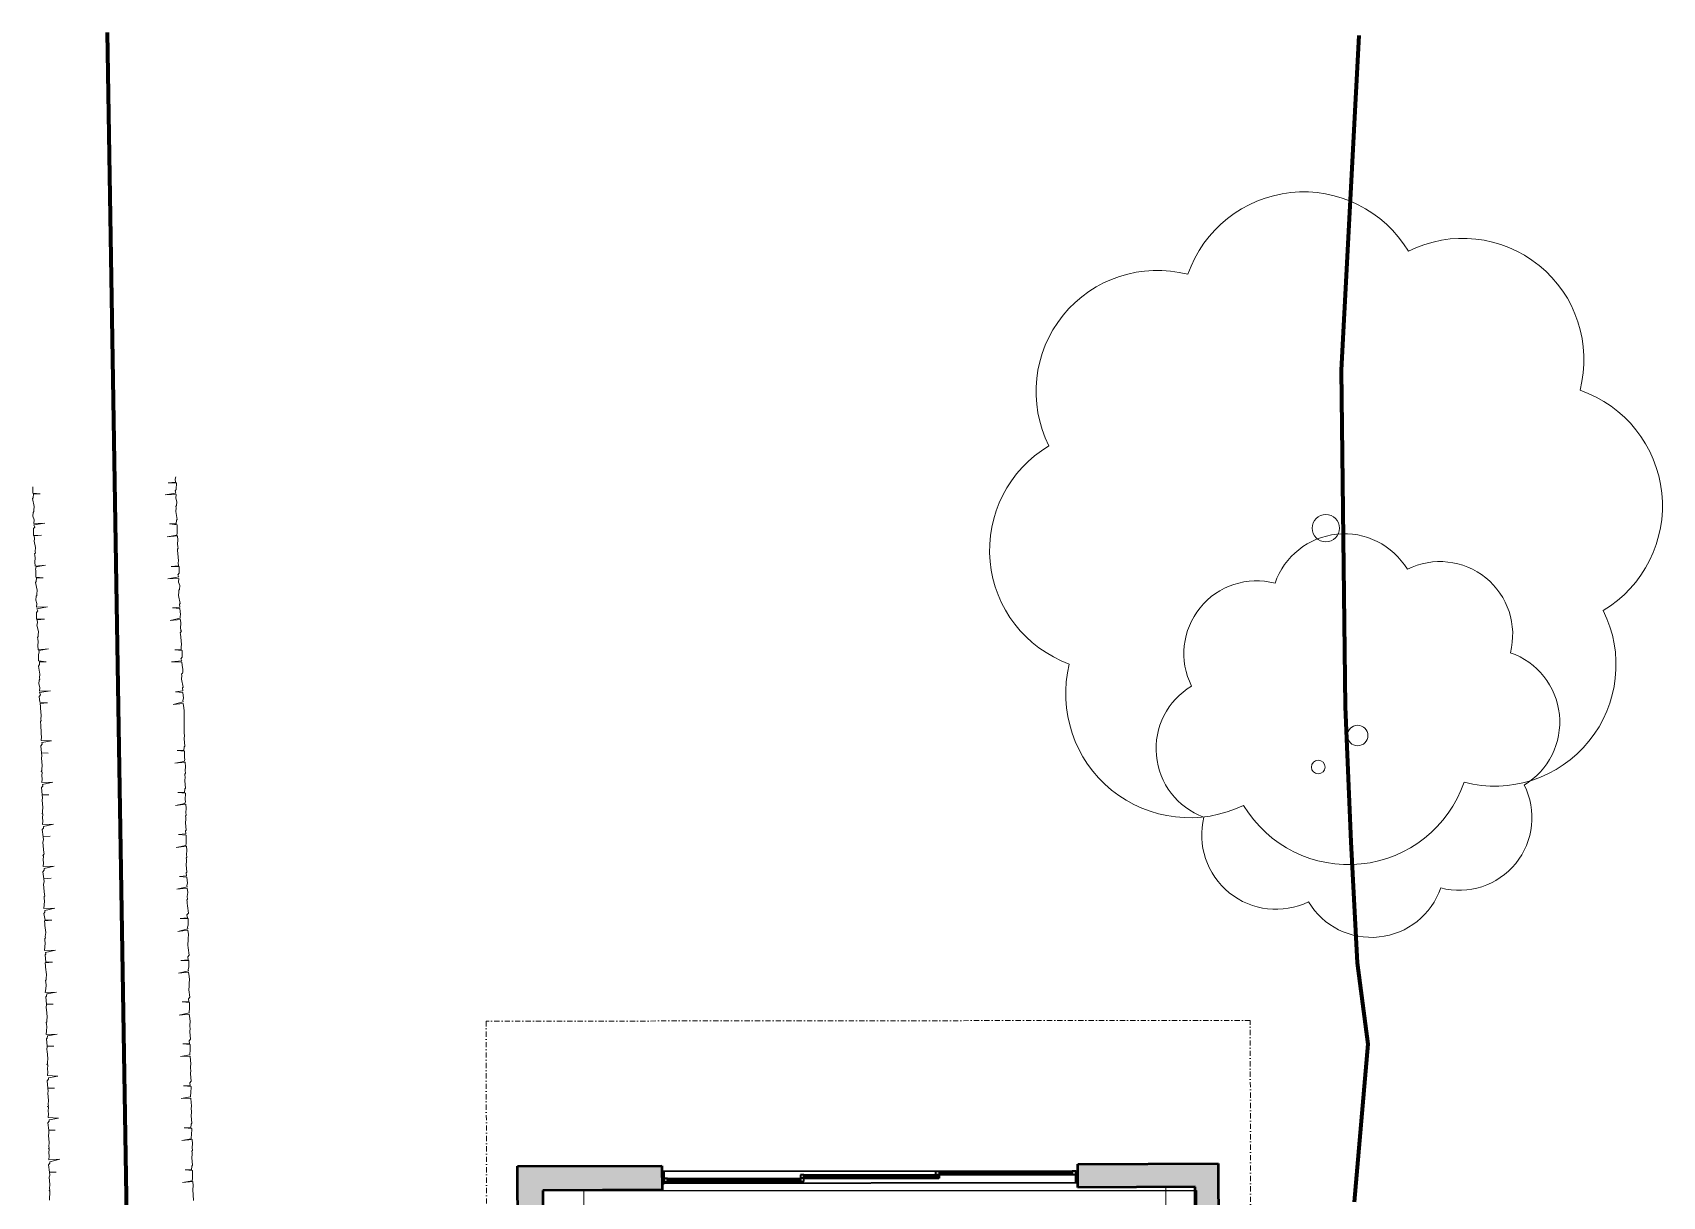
# Model space of a CAD drawing. Extents: x -28322 to 12753, y -19674 to 31372.
# Drawn here: x -17855 to 5982, y 14347 to 31372 of the extents above; entities that cross this region are included whole.
import ezdxf

# ---------------------------------------------------------------- set-up
doc = ezdxf.new("R2010")
doc.units = 0
doc.linetypes.add('2270pga00$0$DASHDOTX2', pattern=[50.8, 25.4, -12.7, 0, -12.7])
for name, color, linetype, lineweight in [('2270pga00$0$A010g - Gen Graphics', 1, 'CONTINUOUS', 18), ('2270pga00$0$A036g - Detail Layer', 6, 'CONTINUOUS', 70), ('2270pga00$0$A037g - Detail Layer', 8, 'CONTINUOUS', 13), ('2270pga00$0$A310g - Ext Windows', 2, 'CONTINUOUS', 35), ('2270pga00$0$A730g - Kitc Fittings', 1, 'CONTINUOUS', 18), ('2270pga00$0$A760g - Storage Fittings', 1, 'CONTINUOUS', 18), ('2270pga00$0$A904g - Landscaping - hard-soft-water', 8, 'CONTINUOUS', 13), ('Walls', 3, 'CONTINUOUS', 50)]:
    doc.layers.add(name, color=color, linetype=linetype, lineweight=lineweight)
doc.layers.add('Room - Kitchen', color=2, linetype='CONTINUOUS')

msp = doc.modelspace()

# ---------------------------------------------------------------- hatches: boundary and pattern name
at = {"layer": '2270pga00$0$A010g - Gen Graphics'}
h = msp.add_hatch(color=254, dxfattribs=at)
h.dxf.hatch_style = 1
h.paths.add_polyline_path([(-10394, 14435), (-8649, 14441), (-8650, 14795), (-10761, 14787), (-10747, 9904), (-10748, 9579), (-10748, 6466), (-10748, 6316), (-10598, 6316), (-10598, 6316), (-9713, 6316), (-9713, 6641), (-10398, 6641), (-10398, 7137), (-10398, 7137), (-10398, 7137), (-10397, 7737), (-10398, 7737), (-10397, 7737), (-10397, 8337), (-10397, 8337), (-10397, 8337), (-10396, 10137), (-10396, 10137), (-10396, 10737), (-10396, 11337), (-10395, 13137), (-10395, 13137), (-10395, 13137), (-10394, 13737), (-10395, 13737), (-10394, 13737), (-10394, 14337), (-10394, 14337), (-10394, 14337)])
h.paths.add_polyline_path([(-6255, 6641), (-9015, 6641), (-9015, 6316), (-8775, 6316), (-8655, 6316), (-6255, 6316)])
h = msp.add_hatch(color=254, dxfattribs=at)
h.dxf.hatch_style = 1
h.paths.add_polyline_path([(-514, 14826), (-2569, 14818), (-2569, 14479), (-852, 14486), (-833, 6641), (-4728, 6641), (-4728, 6316), (-4538, 6316), (-494, 6316), (-494, 6641)])

# ---------------------------------------------------------------- linework, layer by layer
at = {"layer": '2270pga00$0$A036g - Detail Layer', "color": 1, "true_color": 0xff0000}
for p, q in [((-16765, 31372), (-16383, 7928)), ((1543, 31327), (1286, 26432)), ((1286, 26432), (1344, 21507)), ((1344, 21507), (1425, 19532)), ((1425, 19532), (1519, 17764)), ((1519, 17764), (1672, 16572)), ((1672, 16572), (1476, 14262))]:
    msp.add_line(p, q, dxfattribs=at)
at = {"layer": '2270pga00$0$A037g - Detail Layer', "linetype": '2270pga00$0$DASHDOTX2', "ltscale": 3}
for p, q in [((-47, 16922), (-11223, 16910)), ((-11223, 16910), (-11203, 9904)), ((-21, 6641), (-47, 16922))]:
    msp.add_line(p, q, dxfattribs=at)
at = {"layer": '2270pga00$0$A310g - Ext Windows'}
for p, q in [((-8649, 14710), (-8649, 14535)), ((-8619, 14710), (-8649, 14710)), ((-8619, 14535), (-8619, 14710)), ((-8619, 14610), (-8619, 14560)), ((-8569, 14610), (-8619, 14610)), ((-8619, 14560), (-8569, 14560)), ((-8569, 14560), (-8569, 14610)), ((-6623, 14663), (-6623, 14613)), ((-6573, 14663), (-6623, 14663)), ((-6623, 14613), (-6623, 14563)), ((-6573, 14613), (-6623, 14613)), ((-6623, 14563), (-6573, 14563)), ((-6573, 14613), (-6573, 14663)), ((-6573, 14563), (-6573, 14613)), ((-4645, 14665), (-4645, 14715)), ((-4645, 14715), (-4595, 14715)), ((-4645, 14615), (-4645, 14665)), ((-4645, 14665), (-4595, 14665)), ((-4595, 14615), (-4645, 14615)), ((-4595, 14715), (-4595, 14665)), ((-4595, 14665), (-4595, 14615)), ((-2649, 14718), (-2649, 14668)), ((-2599, 14718), (-2649, 14718)), ((-2649, 14668), (-2599, 14668)), ((-2598, 14543), (-2599, 14718)), ((-2599, 14718), (-2569, 14718)), ((-2599, 14668), (-2599, 14718)), ((-2568, 14543), (-2598, 14543)), ((-2569, 14718), (-2568, 14543)), ((-8649, 14535), (-8619, 14535))]:
    msp.add_line(p, q, dxfattribs=at)
at = {"layer": '2270pga00$0$A310g - Ext Windows', "color": 9}
for p, q in [((-2569, 14718), (-8620, 14710)), ((-2568, 14543), (-8619, 14535))]:
    msp.add_line(p, q, dxfattribs=at)
at = {"layer": '2270pga00$0$A310g - Ext Windows', "color": 8}
for p, q in [((-8569, 14610), (-6623, 14613)), ((-8569, 14560), (-6623, 14563)), ((-6573, 14663), (-4601, 14665)), ((-6573, 14613), (-4601, 14615)), ((-4595, 14665), (-2649, 14668)), ((-4595, 14665), (-2649, 14668))]:
    msp.add_line(p, q, dxfattribs=at)
at = {"layer": '2270pga00$0$A310g - Ext Windows', "color": 1}
for p, q in [((-6623, 14598), (-8569, 14595)), ((-6623, 14578), (-8569, 14575)), ((-6573, 14648), (-4601, 14650)), ((-6573, 14628), (-4601, 14630)), ((-4595, 14700), (-2649, 14703)), ((-4595, 14680), (-2649, 14683))]:
    msp.add_line(p, q, dxfattribs=at)
at = {"layer": '2270pga00$0$A730g - Kitc Fittings'}
msp.add_line((-9794, 14435), (-9794, 7026), dxfattribs=at)
at = {"layer": '2270pga00$0$A760g - Storage Fittings'}
msp.add_line((-1279, 14469), (-1277, 13603), dxfattribs=at)
at = {"layer": '2270pga00$0$A904g - Landscaping - hard-soft-water'}
for p, q in [((-15764, 24797), (-15871, 24786)), ((-15761, 24873), (-15769, 24840)), ((-15769, 24840), (-15764, 24797)), ((-17855, 24556), (-17846, 24568)), ((-17832, 24440), (-17855, 24556)), ((-17852, 24632), (-17852, 24729)), ((-17743, 24622), (-17852, 24632)), ((-17846, 24568), (-17841, 24622)), ((-17841, 24622), (-17743, 24622)), ((-15758, 24636), (-15917, 24608)), ((-15917, 24608), (-15756, 24614)), ((-15871, 24786), (-15752, 24787)), ((-15753, 24690), (-15772, 24667)), ((-15772, 24667), (-15758, 24636)), ((-15756, 24614), (-15761, 24560)), ((-15761, 24560), (-15745, 24507)), ((-15752, 24787), (-15753, 24690)), ((-17850, 24297), (-17845, 24352)), ((-17845, 24352), (-17835, 24364)), ((-17837, 24385), (-17832, 24440)), ((-17835, 24364), (-17837, 24385)), ((-15757, 24420), (-15762, 24365)), ((-15762, 24365), (-15739, 24249)), ((-15750, 24453), (-15759, 24441)), ((-15759, 24441), (-15757, 24420)), ((-15745, 24507), (-15750, 24453)), ((-17833, 24245), (-17850, 24297)), ((-17842, 24017), (-17841, 24115)), ((-17841, 24115), (-17822, 24138)), ((-17839, 24191), (-17833, 24245)), ((-17677, 24197), (-17839, 24191)), ((-17836, 24169), (-17677, 24197)), ((-17822, 24138), (-17836, 24169)), ((-15754, 24183), (-15851, 24183)), ((-15851, 24183), (-15742, 24173)), ((-15749, 24237), (-15754, 24183)), ((-15739, 24249), (-15749, 24237)), ((-15742, 24173), (-15743, 24076)), ((-17723, 24019), (-17842, 24017)), ((-17833, 23932), (-17826, 23965)), ((-17812, 23837), (-17833, 23932)), ((-17830, 24008), (-17723, 24019)), ((-17826, 23965), (-17830, 24008)), ((-15748, 24021), (-15885, 23996)), ((-15885, 23996), (-15736, 24012)), ((-15740, 24054), (-15748, 24021)), ((-15743, 24076), (-15740, 24054)), ((-15736, 24012), (-15729, 23948)), ((-15729, 23948), (-15734, 23893)), ((-15734, 23893), (-15730, 23850)), ((-15730, 23850), (-15727, 23829)), ((-17825, 23749), (-17815, 23761)), ((-17822, 23728), (-17825, 23749)), ((-17823, 23631), (-17818, 23685)), ((-17816, 23567), (-17823, 23631)), ((-17818, 23685), (-17822, 23728)), ((-17817, 23782), (-17812, 23837)), ((-17815, 23761), (-17817, 23782)), ((-15727, 23829), (-15737, 23817)), ((-15737, 23817), (-15735, 23796)), ((-15735, 23796), (-15730, 23753)), ((-15730, 23753), (-15719, 23646)), ((-15719, 23646), (-15726, 23613)), ((-15726, 23613), (-15722, 23570)), ((-17667, 23582), (-17816, 23567)), ((-17812, 23524), (-17804, 23557)), ((-17810, 23503), (-17812, 23524)), ((-17810, 23405), (-17810, 23503)), ((-17701, 23395), (-17810, 23405)), ((-17804, 23557), (-17667, 23582)), ((-17803, 23341), (-17798, 23396)), ((-17798, 23396), (-17701, 23395)), ((-15716, 23409), (-15875, 23382)), ((-15875, 23382), (-15714, 23388)), ((-15722, 23570), (-15829, 23559)), ((-15829, 23559), (-15710, 23561)), ((-15711, 23464), (-15730, 23440)), ((-15730, 23440), (-15716, 23409)), ((-15714, 23388), (-15719, 23333)), ((-15710, 23561), (-15711, 23464)), ((-17813, 23329), (-17803, 23341)), ((-17790, 23213), (-17813, 23329)), ((-17807, 23071), (-17802, 23125)), ((-17802, 23125), (-17793, 23137)), ((-17795, 23159), (-17790, 23213)), ((-17793, 23137), (-17795, 23159)), ((-15715, 23193), (-15720, 23139)), ((-15720, 23139), (-15697, 23022)), ((-15719, 23333), (-15702, 23281)), ((-15707, 23226), (-15717, 23215)), ((-15717, 23215), (-15715, 23193)), ((-15702, 23281), (-15707, 23226)), ((-17791, 23019), (-17807, 23071)), ((-17800, 22791), (-17799, 22888)), ((-17799, 22888), (-17780, 22912)), ((-17796, 22964), (-17791, 23019)), ((-17635, 22970), (-17796, 22964)), ((-17794, 22943), (-17635, 22970)), ((-17780, 22912), (-17794, 22943)), ((-15702, 22968), (-15809, 22957)), ((-15809, 22957), (-15700, 22946)), ((-15697, 23022), (-15706, 23011)), ((-15706, 23011), (-15702, 22968)), ((-15700, 22946), (-15691, 22861)), ((-17681, 22793), (-17800, 22791)), ((-17791, 22705), (-17783, 22739)), ((-17770, 22610), (-17791, 22705)), ((-17788, 22781), (-17681, 22793)), ((-17783, 22739), (-17788, 22781)), ((-15696, 22806), (-15843, 22769)), ((-15843, 22769), (-15693, 22785)), ((-15691, 22861), (-15698, 22828)), ((-15698, 22828), (-15696, 22806)), ((-15693, 22785), (-15687, 22721)), ((-15687, 22721), (-15692, 22667)), ((-15692, 22667), (-15687, 22624)), ((-17782, 22523), (-17773, 22535)), ((-17780, 22501), (-17782, 22523)), ((-17781, 22404), (-17776, 22459)), ((-17776, 22459), (-17780, 22501)), ((-17775, 22556), (-17770, 22610)), ((-17773, 22535), (-17775, 22556)), ((-15676, 22614), (-15695, 22591)), ((-15695, 22591), (-15692, 22569)), ((-15692, 22569), (-15688, 22527)), ((-15688, 22527), (-15677, 22420)), ((-15687, 22624), (-15676, 22614)), ((-15677, 22420), (-15684, 22387)), ((-17774, 22340), (-17781, 22404)), ((-17624, 22356), (-17774, 22340)), ((-17768, 22179), (-17767, 22276)), ((-17659, 22169), (-17768, 22179)), ((-17767, 22276), (-17760, 22309)), ((-17762, 22331), (-17624, 22356)), ((-17760, 22309), (-17762, 22331)), ((-17752, 22126), (-17756, 22169)), ((-17756, 22169), (-17659, 22169)), ((-15673, 22183), (-15823, 22167)), ((-15680, 22344), (-15777, 22344)), ((-15777, 22344), (-15668, 22334)), ((-15668, 22237), (-15687, 22213)), ((-15687, 22213), (-15673, 22183)), ((-15684, 22387), (-15680, 22344)), ((-15668, 22334), (-15668, 22237)), ((-17771, 22103), (-17752, 22126)), ((-17748, 21987), (-17771, 22103)), ((-17753, 21932), (-17748, 21987)), ((-17750, 21911), (-17753, 21932)), ((-15823, 22167), (-15671, 22161)), ((-15672, 21967), (-15677, 21912)), ((-15665, 22000), (-15675, 21988)), ((-15675, 21988), (-15672, 21967)), ((-15671, 22161), (-15667, 22118)), ((-15667, 22118), (-15660, 22054)), ((-15656, 22012), (-15665, 22000)), ((-15660, 22054), (-15656, 22012)), ((-17765, 21844), (-17760, 21899)), ((-17749, 21792), (-17765, 21844)), ((-17760, 21899), (-17750, 21911)), ((-17754, 21738), (-17749, 21792)), ((-17593, 21744), (-17754, 21738)), ((-17752, 21716), (-17593, 21744)), ((-17738, 21685), (-17752, 21716)), ((-15660, 21741), (-15766, 21730)), ((-15766, 21730), (-15657, 21720)), ((-15677, 21912), (-15654, 21796)), ((-15654, 21796), (-15664, 21784)), ((-15664, 21784), (-15660, 21741)), ((-15657, 21720), (-15648, 21635)), ((-17757, 21662), (-17738, 21685)), ((-17748, 21576), (-17757, 21662)), ((-17639, 21566), (-17748, 21576)), ((-17746, 21555), (-17639, 21566)), ((-17741, 21512), (-17746, 21555)), ((-17739, 21491), (-17741, 21512)), ((-17728, 21384), (-17739, 21491)), ((-15653, 21580), (-15801, 21543)), ((-15801, 21543), (-15651, 21559)), ((-15648, 21635), (-15656, 21601)), ((-15656, 21601), (-15653, 21580)), ((-15651, 21559), (-15644, 21495)), ((-15644, 21495), (-15640, 21452)), ((-17740, 21296), (-17730, 21308)), ((-17738, 21275), (-17740, 21296)), ((-17736, 21254), (-17738, 21275)), ((-17732, 21114), (-17736, 21254)), ((-17733, 21329), (-17728, 21384)), ((-17730, 21308), (-17733, 21329)), ((-15640, 21452), (-15636, 21312)), ((-15636, 21312), (-15640, 21139)), ((-17727, 21071), (-17732, 21114)), ((-17732, 21016), (-17727, 21071)), ((-17580, 21011), (-17732, 21016)), ((-17718, 20985), (-17580, 21011)), ((-17716, 20964), (-17718, 20985)), ((-15640, 21139), (-15637, 21117)), ((-15635, 21096), (-15640, 21041)), ((-15640, 21041), (-15629, 20935)), ((-15637, 21117), (-15635, 21096)), ((-17735, 20940), (-17716, 20964)), ((-17724, 20834), (-17735, 20940)), ((-17727, 20758), (-17719, 20791)), ((-17716, 20651), (-17727, 20758)), ((-17719, 20791), (-17724, 20834)), ((-17724, 20834), (-17627, 20833)), ((-17627, 20833), (-17724, 20834)), ((-15644, 20868), (-15741, 20869)), ((-15741, 20869), (-15632, 20859)), ((-15638, 20923), (-15644, 20868)), ((-15629, 20935), (-15638, 20923)), ((-15630, 20740), (-15637, 20707)), ((-15632, 20859), (-15632, 20762)), ((-15632, 20762), (-15630, 20740)), ((-17728, 20563), (-17718, 20575)), ((-17716, 20554), (-17728, 20563)), ((-17721, 20596), (-17716, 20651)), ((-17718, 20575), (-17721, 20596)), ((-17721, 20499), (-17716, 20554)), ((-15637, 20707), (-15775, 20682)), ((-15775, 20682), (-15626, 20697)), ((-15619, 20536), (-15629, 20524)), ((-15629, 20524), (-15627, 20503)), ((-15627, 20503), (-15625, 20482)), ((-15626, 20697), (-15619, 20633)), ((-15619, 20633), (-15624, 20579)), ((-15624, 20579), (-15619, 20536)), ((-17725, 20326), (-17705, 20350)), ((-17713, 20219), (-17725, 20326)), ((-17722, 20402), (-17717, 20456)), ((-17560, 20408), (-17722, 20402)), ((-17717, 20456), (-17721, 20499)), ((-17708, 20371), (-17560, 20408)), ((-17705, 20350), (-17708, 20371)), ((-15628, 20309), (-15633, 20254)), ((-15625, 20482), (-15630, 20427)), ((-15630, 20427), (-15618, 20320)), ((-15618, 20320), (-15628, 20309)), ((-17716, 20143), (-17709, 20177)), ((-17705, 20037), (-17716, 20143)), ((-17709, 20177), (-17713, 20219)), ((-17713, 20219), (-17616, 20219)), ((-17616, 20219), (-17713, 20219)), ((-17710, 19982), (-17705, 20037)), ((-15627, 20093), (-15765, 20067)), ((-15765, 20067), (-15615, 20083)), ((-15633, 20254), (-15730, 20255)), ((-15730, 20255), (-15621, 20244)), ((-15620, 20126), (-15627, 20093)), ((-15621, 20244), (-15622, 20147)), ((-15622, 20147), (-15620, 20126)), ((-15615, 20083), (-15608, 20019)), ((-17717, 19949), (-17708, 19961)), ((-17706, 19939), (-17717, 19949)), ((-17711, 19885), (-17706, 19939)), ((-17706, 19842), (-17711, 19885)), ((-17711, 19788), (-17706, 19842)), ((-17550, 19794), (-17711, 19788)), ((-17708, 19961), (-17710, 19982)), ((-17697, 19757), (-17550, 19794)), ((-15609, 19922), (-15619, 19910)), ((-15619, 19910), (-15616, 19889)), ((-15614, 19867), (-15619, 19813)), ((-15619, 19813), (-15608, 19706)), ((-15616, 19889), (-15614, 19867)), ((-15608, 20019), (-15613, 19964)), ((-15613, 19964), (-15609, 19922)), ((-17714, 19712), (-17695, 19735)), ((-17703, 19605), (-17714, 19712)), ((-17706, 19529), (-17698, 19562)), ((-17703, 19605), (-17596, 19616)), ((-17596, 19616), (-17703, 19605)), ((-17698, 19562), (-17703, 19605)), ((-17695, 19735), (-17697, 19757)), ((-15613, 19651), (-15720, 19640)), ((-15720, 19640), (-15611, 19630)), ((-15608, 19706), (-15618, 19694)), ((-15618, 19694), (-15613, 19651)), ((-15611, 19630), (-15611, 19533)), ((-17707, 19335), (-17688, 19358)), ((-17695, 19325), (-17707, 19335)), ((-17695, 19422), (-17706, 19529)), ((-17700, 19270), (-17695, 19325)), ((-17690, 19379), (-17695, 19422)), ((-17688, 19358), (-17690, 19379)), ((-15616, 19478), (-15754, 19453)), ((-15754, 19453), (-15605, 19469)), ((-15609, 19511), (-15616, 19478)), ((-15611, 19533), (-15609, 19511)), ((-15605, 19469), (-15598, 19405)), ((-15598, 19405), (-15603, 19350)), ((-15603, 19350), (-15599, 19307)), ((-17704, 19097), (-17685, 19121)), ((-17692, 18991), (-17704, 19097)), ((-17701, 19173), (-17696, 19228)), ((-17540, 19179), (-17701, 19173)), ((-17696, 19228), (-17700, 19270)), ((-17687, 19142), (-17540, 19179)), ((-17685, 19121), (-17687, 19142)), ((-15604, 19253), (-15609, 19198)), ((-15609, 19198), (-15597, 19092)), ((-15599, 19307), (-15608, 19296)), ((-15608, 19296), (-15606, 19274)), ((-15597, 19092), (-15607, 19080)), ((-15607, 19080), (-15603, 19037)), ((-15606, 19274), (-15604, 19253)), ((-17695, 18915), (-17688, 18948)), ((-17684, 18808), (-17695, 18915)), ((-17692, 18991), (-17586, 19002)), ((-17586, 19002), (-17692, 18991)), ((-17688, 18948), (-17692, 18991)), ((-15596, 18876), (-15744, 18839)), ((-15744, 18839), (-15594, 18854)), ((-15603, 19037), (-15709, 19026)), ((-15709, 19026), (-15600, 19016)), ((-15600, 19016), (-15591, 18930)), ((-15591, 18930), (-15599, 18897)), ((-15599, 18897), (-15596, 18876)), ((-15594, 18854), (-15587, 18790)), ((-17690, 18559), (-17685, 18613)), ((-17687, 18732), (-17677, 18744)), ((-17685, 18711), (-17687, 18732)), ((-17680, 18668), (-17685, 18711)), ((-17685, 18613), (-17680, 18668)), ((-17680, 18765), (-17684, 18808)), ((-17677, 18744), (-17680, 18765)), ((-15588, 18693), (-15598, 18681)), ((-15598, 18681), (-15595, 18660)), ((-15595, 18660), (-15593, 18638)), ((-15587, 18790), (-15593, 18736)), ((-15593, 18736), (-15588, 18693)), ((-15593, 18638), (-15589, 18596)), ((-15589, 18596), (-15577, 18489)), ((-17693, 18483), (-17674, 18507)), ((-17672, 18388), (-17693, 18483)), ((-17529, 18565), (-17690, 18559)), ((-17682, 18376), (-17575, 18387)), ((-17677, 18333), (-17682, 18376)), ((-17676, 18528), (-17529, 18565)), ((-17674, 18507), (-17676, 18528)), ((-17575, 18387), (-17672, 18388)), ((-15592, 18423), (-15699, 18411)), ((-15699, 18411), (-15580, 18413)), ((-15577, 18489), (-15597, 18465)), ((-15597, 18465), (-15592, 18423)), ((-15580, 18413), (-15581, 18316)), ((-17675, 18312), (-17677, 18333)), ((-17676, 18118), (-17667, 18129)), ((-17674, 18096), (-17676, 18118)), ((-17664, 18205), (-17675, 18312)), ((-17669, 18151), (-17664, 18205)), ((-17667, 18129), (-17669, 18151)), ((-15586, 18261), (-15733, 18224)), ((-15733, 18224), (-15584, 18240)), ((-15581, 18316), (-15588, 18283)), ((-15588, 18283), (-15586, 18261)), ((-15584, 18240), (-15577, 18176)), ((-15577, 18176), (-15582, 18121)), ((-15582, 18121), (-15578, 18079)), ((-17680, 17944), (-17675, 17999)), ((-17519, 17951), (-17680, 17944)), ((-17675, 17999), (-17670, 18053)), ((-17670, 18053), (-17674, 18096)), ((-17673, 17880), (-17664, 17892)), ((-17662, 17774), (-17673, 17880)), ((-17666, 17914), (-17519, 17951)), ((-17664, 17892), (-17666, 17914)), ((-15578, 18079), (-15585, 18045)), ((-15585, 18045), (-15583, 18024)), ((-15583, 18024), (-15578, 17981)), ((-15578, 17981), (-15567, 17875)), ((-17672, 17762), (-17565, 17773)), ((-17667, 17719), (-17672, 17762)), ((-17665, 17698), (-17667, 17719)), ((-17654, 17591), (-17665, 17698)), ((-17565, 17773), (-17662, 17774)), ((-15575, 17647), (-15723, 17610)), ((-15582, 17808), (-15688, 17797)), ((-15688, 17797), (-15570, 17799)), ((-15567, 17875), (-15586, 17851)), ((-15586, 17851), (-15582, 17808)), ((-15570, 17701), (-15578, 17668)), ((-15578, 17668), (-15575, 17647)), ((-15570, 17799), (-15570, 17701)), ((-17666, 17503), (-17656, 17515)), ((-17664, 17482), (-17666, 17503)), ((-17659, 17439), (-17664, 17482)), ((-17664, 17385), (-17659, 17439)), ((-17659, 17536), (-17654, 17591)), ((-17656, 17515), (-17659, 17536)), ((-15723, 17610), (-15573, 17626)), ((-15573, 17626), (-15567, 17562)), ((-15563, 17422), (-15568, 17367)), ((-15567, 17562), (-15562, 17519)), ((-15562, 17519), (-15567, 17464)), ((-15567, 17464), (-15565, 17443)), ((-15565, 17443), (-15563, 17422)), ((-17669, 17330), (-17664, 17385)), ((-17508, 17336), (-17669, 17330)), ((-17663, 17266), (-17653, 17278)), ((-17651, 17159), (-17663, 17266)), ((-17653, 17278), (-17646, 17311)), ((-17646, 17311), (-17508, 17336)), ((-15571, 17194), (-15668, 17194)), ((-15668, 17194), (-15559, 17184)), ((-15556, 17260), (-15576, 17237)), ((-15576, 17237), (-15571, 17194)), ((-15568, 17367), (-15556, 17260)), ((-15559, 17184), (-15560, 17087)), ((-17657, 17105), (-17651, 17159)), ((-17654, 17083), (-17657, 17105)), ((-17643, 16976), (-17654, 17083)), ((-17651, 17159), (-17554, 17159)), ((-17554, 17159), (-17651, 17159)), ((-17648, 16922), (-17643, 16976)), ((-15565, 17033), (-15712, 16996)), ((-15712, 16996), (-15563, 17011)), ((-15560, 17087), (-15567, 17054)), ((-15567, 17054), (-15565, 17033)), ((-15563, 17011), (-15556, 16947)), ((-15556, 16947), (-15552, 16904)), ((-17659, 16716), (-17654, 16770)), ((-17498, 16722), (-17659, 16716)), ((-17655, 16889), (-17646, 16901)), ((-17653, 16867), (-17655, 16889)), ((-17654, 16770), (-17649, 16825)), ((-17649, 16825), (-17653, 16867)), ((-17646, 16901), (-17648, 16922)), ((-17643, 16663), (-17635, 16697)), ((-17635, 16697), (-17498, 16722)), ((-15552, 16904), (-15557, 16850)), ((-15557, 16850), (-15554, 16829)), ((-15552, 16807), (-15557, 16753)), ((-15557, 16753), (-15546, 16646)), ((-15554, 16829), (-15552, 16807)), ((-17652, 16652), (-17643, 16663)), ((-17641, 16545), (-17652, 16652)), ((-17646, 16490), (-17641, 16545)), ((-17644, 16469), (-17646, 16490)), ((-17633, 16362), (-17644, 16469)), ((-17641, 16545), (-17544, 16544)), ((-17544, 16544), (-17641, 16545)), ((-15561, 16580), (-15658, 16580)), ((-15658, 16580), (-15549, 16570)), ((-15546, 16646), (-15565, 16622)), ((-15565, 16622), (-15561, 16580)), ((-15549, 16473), (-15557, 16440)), ((-15549, 16570), (-15549, 16473)), ((-17645, 16274), (-17635, 16286)), ((-17633, 16265), (-17645, 16274)), ((-17638, 16308), (-17633, 16362)), ((-17635, 16286), (-17638, 16308)), ((-17638, 16210), (-17633, 16265)), ((-17634, 16168), (-17638, 16210)), ((-15555, 16418), (-15692, 16393)), ((-15692, 16393), (-15552, 16397)), ((-15557, 16440), (-15555, 16418)), ((-15552, 16397), (-15546, 16333)), ((-15546, 16333), (-15541, 16290)), ((-15541, 16290), (-15546, 16236)), ((-15546, 16236), (-15544, 16214)), ((-15544, 16214), (-15542, 16193)), ((-17642, 16037), (-17623, 16061)), ((-17631, 15930), (-17642, 16037)), ((-17639, 16113), (-17634, 16168)), ((-17487, 16107), (-17639, 16113)), ((-17625, 16082), (-17487, 16107)), ((-17623, 16061), (-17625, 16082)), ((-15536, 16031), (-15555, 16008)), ((-15555, 16008), (-15550, 15965)), ((-15542, 16193), (-15547, 16138)), ((-15547, 16138), (-15536, 16031)), ((-17633, 15855), (-17626, 15888)), ((-17622, 15748), (-17633, 15855)), ((-17626, 15888), (-17631, 15930)), ((-17631, 15930), (-17533, 15930)), ((-17533, 15930), (-17631, 15930)), ((-17627, 15693), (-17622, 15748)), ((-15544, 15804), (-15682, 15779)), ((-15682, 15779), (-15542, 15782)), ((-15550, 15965), (-15647, 15966)), ((-15647, 15966), (-15538, 15956)), ((-15539, 15858), (-15546, 15825)), ((-15546, 15825), (-15544, 15804)), ((-15542, 15782), (-15535, 15718)), ((-15538, 15956), (-15539, 15858)), ((-17635, 15660), (-17625, 15672)), ((-17623, 15651), (-17635, 15660)), ((-17628, 15596), (-17623, 15651)), ((-17623, 15553), (-17628, 15596)), ((-17628, 15499), (-17623, 15553)), ((-17477, 15493), (-17628, 15499)), ((-17625, 15672), (-17627, 15693)), ((-15531, 15676), (-15536, 15621)), ((-15536, 15621), (-15533, 15600)), ((-15531, 15578), (-15536, 15524)), ((-15536, 15524), (-15525, 15417)), ((-15535, 15718), (-15531, 15676)), ((-15533, 15600), (-15531, 15578)), ((-17631, 15423), (-17612, 15446)), ((-17620, 15316), (-17631, 15423)), ((-17623, 15240), (-17616, 15273)), ((-17616, 15273), (-17620, 15316)), ((-17620, 15316), (-17523, 15315)), ((-17523, 15315), (-17620, 15316)), ((-17614, 15468), (-17477, 15493)), ((-17612, 15446), (-17614, 15468)), ((-15540, 15351), (-15637, 15351)), ((-15637, 15351), (-15528, 15341)), ((-15535, 15405), (-15540, 15351)), ((-15525, 15417), (-15535, 15405)), ((-15528, 15341), (-15529, 15244)), ((-17624, 15046), (-17615, 15057)), ((-17612, 15036), (-17624, 15046)), ((-17612, 15133), (-17623, 15240)), ((-17617, 15079), (-17612, 15133)), ((-17615, 15057), (-17617, 15079)), ((-17617, 14982), (-17612, 15036)), ((-15534, 15189), (-15671, 15164)), ((-15671, 15164), (-15522, 15180)), ((-15529, 15244), (-15536, 15211)), ((-15536, 15211), (-15534, 15189)), ((-15516, 15019), (-15525, 15007)), ((-15522, 15180), (-15515, 15116)), ((-15515, 15116), (-15520, 15061)), ((-15520, 15061), (-15516, 15019)), ((-17621, 14808), (-17602, 14832)), ((-17610, 14702), (-17621, 14808)), ((-17618, 14884), (-17613, 14939)), ((-17457, 14890), (-17618, 14884)), ((-17613, 14939), (-17617, 14982)), ((-17604, 14853), (-17457, 14890)), ((-17602, 14832), (-17604, 14853)), ((-15524, 14791), (-15529, 14736)), ((-15521, 14964), (-15526, 14910)), ((-15526, 14910), (-15515, 14803)), ((-15525, 15007), (-15523, 14985)), ((-15515, 14803), (-15524, 14791)), ((-15523, 14985), (-15521, 14964)), ((-17612, 14626), (-17605, 14659)), ((-17601, 14519), (-17612, 14626)), ((-17605, 14659), (-17610, 14702)), ((-17610, 14702), (-17512, 14701)), ((-17512, 14701), (-17610, 14702)), ((-15523, 14575), (-15661, 14550)), ((-15661, 14550), (-15511, 14566)), ((-15529, 14736), (-15626, 14737)), ((-15626, 14737), (-15517, 14727)), ((-15516, 14608), (-15523, 14575)), ((-15517, 14727), (-15518, 14630)), ((-15518, 14630), (-15516, 14608)), ((-15511, 14566), (-15505, 14501)), ((-17614, 14431), (-17604, 14443)), ((-17602, 14422), (-17614, 14431)), ((-17610, 14291), (-17602, 14422)), ((-17606, 14464), (-17601, 14519)), ((-17604, 14443), (-17606, 14464)), ((-15505, 14501), (-15510, 14447)), ((-15510, 14447), (-15504, 14286))]:
    msp.add_line(p, q, dxfattribs=at)
for centre, radius in [((1059, 24121), 200), ((1525, 21089), 150), ((948, 20628), 100)]:
    msp.add_circle(centre, radius, dxfattribs=at)
for centre, radius, start, end in [((734, 27251), 1790, 31.0474, 160.9322), ((3062, 26589), 1773, 345.3327, 116.6468), ((-1406, 26120), 1773, 75.3327, 206.6469), ((4193, 24449), 1790, 301.0474, 70.9322), ((-2084, 23800), 1774, 120.735, 249.9274), ((1332, 22966), 1074, 31.0474, 160.9322), ((2729, 22569), 1064, 345.3327, 116.6468), ((47, 22288), 1064, 75.3327, 206.6469), ((3531, 22121), 1773, 255.3328, 26.6468), ((3407, 21285), 1074, 301.0474, 70.9322), ((-932, 21699), 1813, 166.1559, 295.8236), ((-359, 20896), 1065, 120.735, 249.9274), ((1391, 20990), 1790, 211.0474, 340.9322), ((3010, 19888), 1064, 255.3328, 26.6468), ((332, 19635), 1088, 166.1559, 295.8236), ((1726, 19210), 1074, 211.0474, 340.9322)]:
    msp.add_arc(centre, radius, start, end, dxfattribs=at)
at = {"layer": 'Room - Kitchen'}
msp.add_lwpolyline([(-10394, 14435), (-833, 14435), (-833, 6641), (-10394, 6641)], close=True, dxfattribs=at)
at = {"layer": 'Walls'}
for p, q in [((-10761, 14787), (-8650, 14795)), ((-10747, 9904), (-10761, 14787)), ((-8650, 14795), (-8649, 14441)), ((-2569, 14818), (-514, 14826)), ((-2569, 14479), (-2569, 14818)), ((-514, 14826), (-494, 6641)), ((-10394, 14435), (-10398, 6641)), ((-8649, 14441), (-10394, 14435)), ((-852, 14486), (-2569, 14479)), ((-833, 6641), (-852, 14486))]:
    msp.add_line(p, q, dxfattribs=at)

doc.saveas('drawing.dxf')
